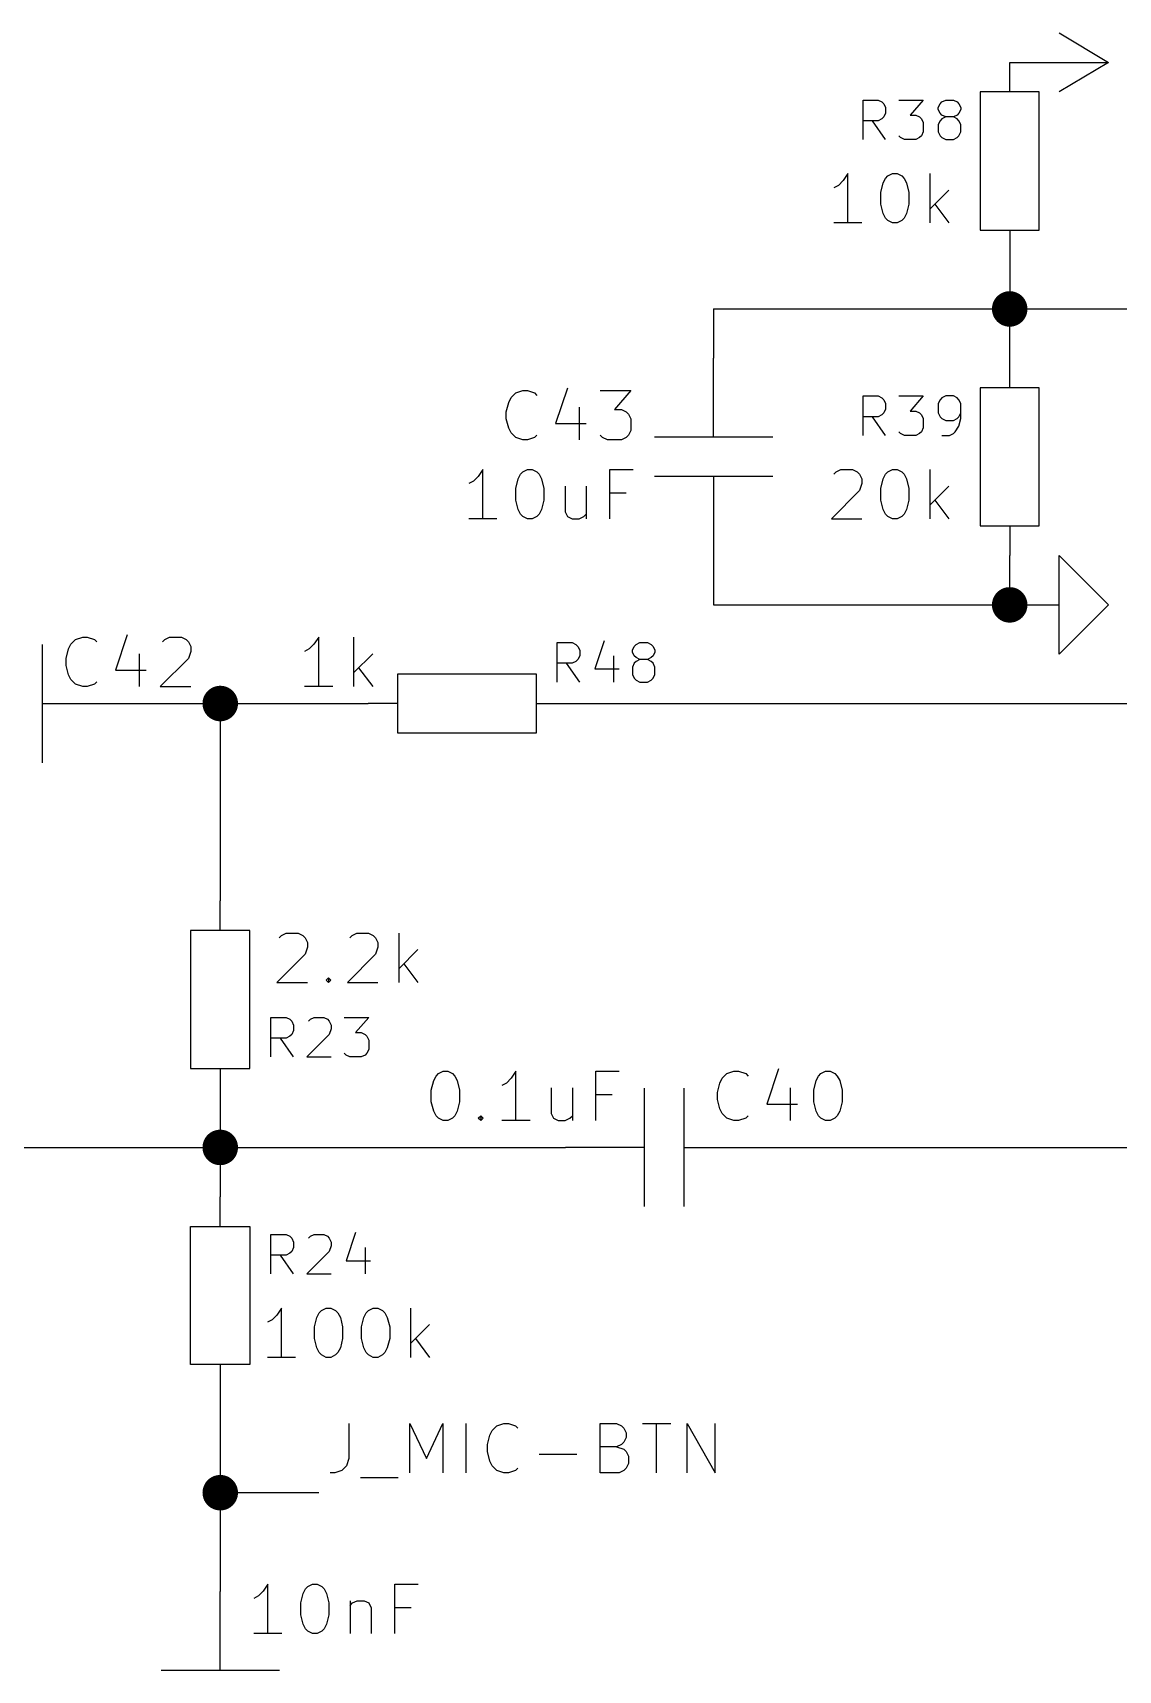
# Model space of a CAD drawing. Header units: inches. Extents: x 0.4 to 16.1, y -11.3 to -0.4.
# Drawn here: x 10.41 to 11.51, y -9.38 to -7.72 of the extents above; entities that cross this region are included whole.
import ezdxf

# ---------------------------------------------------------------- set-up
doc = ezdxf.new("R2010")
doc.units = ezdxf.units.IN
doc.header["$MEASUREMENT"] = 0
for name, color, linetype in [('GREENSIXTYFIVE', 129, 'CONTINUOUS'), ('LIGHTGREEN', 92, 'CONTINUOUS'), ('RED', 14, 'CONTINUOUS'), ('REDSIX', 19, 'CONTINUOUS')]:
    doc.layers.add(name, color=color, linetype=linetype)

msp = doc.modelspace()

# ---------------------------------------------------------------- linework, layer by layer
at = {"layer": 'GREENSIXTYFIVE', "linetype": 'CONTINUOUS'}
for p, q in [((11.2514, -7.8282), (11.2514, -7.7882)), ((11.2514, -7.7882), (11.2667, -7.7882)), ((11.2514, -7.8282), (11.2514, -7.7882)), ((11.2514, -7.7882), (11.2667, -7.7882)), ((11.2667, -7.7882), (11.2705, -7.7901)), ((11.2667, -7.7882), (11.2705, -7.7901)), ((11.2705, -7.7901), (11.2724, -7.7921)), ((11.2705, -7.7901), (11.2724, -7.7921)), ((11.2724, -7.7921), (11.2743, -7.7959)), ((11.2724, -7.7921), (11.2743, -7.7959)), ((11.2743, -7.8016), (11.2724, -7.8054)), ((11.2743, -7.8016), (11.2724, -7.8054)), ((11.2743, -7.7959), (11.2743, -7.8016)), ((11.2743, -7.7959), (11.2743, -7.8016)), ((11.2876, -7.7882), (11.3124, -7.7882)), ((11.2876, -7.7882), (11.3124, -7.7882)), ((11.3124, -7.7882), (11.299, -7.8035)), ((11.3124, -7.7882), (11.299, -7.8035)), ((11.3276, -7.7959), (11.3295, -7.7921)), ((11.3276, -7.7959), (11.3295, -7.7921)), ((11.3276, -7.7978), (11.3276, -7.7959)), ((11.3276, -7.7978), (11.3276, -7.7959)), ((11.3295, -7.8016), (11.3276, -7.7978)), ((11.3295, -7.8016), (11.3276, -7.7978)), ((11.3295, -7.7921), (11.3314, -7.7901)), ((11.3295, -7.7921), (11.3314, -7.7901)), ((11.3314, -7.8035), (11.3295, -7.8016)), ((11.3314, -7.8035), (11.3295, -7.8016)), ((11.3314, -7.7901), (11.3352, -7.7882)), ((11.3314, -7.7901), (11.3352, -7.7882)), ((11.3352, -7.7882), (11.3429, -7.7882)), ((11.3352, -7.7882), (11.3429, -7.7882)), ((11.3429, -7.7882), (11.3467, -7.7901)), ((11.3429, -7.7882), (11.3467, -7.7901)), ((11.3467, -7.7901), (11.3486, -7.7921)), ((11.3467, -7.7901), (11.3486, -7.7921)), ((11.3486, -7.8016), (11.3467, -7.8035)), ((11.3486, -7.8016), (11.3467, -7.8035)), ((11.3486, -7.7921), (11.3505, -7.7959)), ((11.3486, -7.7921), (11.3505, -7.7959)), ((11.3505, -7.7978), (11.3486, -7.8016)), ((11.3505, -7.7978), (11.3486, -7.8016)), ((11.3505, -7.7959), (11.3505, -7.7978)), ((11.3505, -7.7959), (11.3505, -7.7978)), ((11.2667, -7.8092), (11.2514, -7.8092)), ((11.2667, -7.8092), (11.2514, -7.8092)), ((11.2743, -7.8282), (11.261, -7.8092)), ((11.2743, -7.8282), (11.261, -7.8092)), ((11.2705, -7.8073), (11.2667, -7.8092)), ((11.2705, -7.8073), (11.2667, -7.8092)), ((11.2724, -7.8054), (11.2705, -7.8073)), ((11.2724, -7.8054), (11.2705, -7.8073)), ((11.299, -7.8035), (11.3048, -7.8035)), ((11.299, -7.8035), (11.3048, -7.8035)), ((11.3048, -7.8035), (11.3086, -7.8054)), ((11.3048, -7.8035), (11.3086, -7.8054)), ((11.3086, -7.8054), (11.3105, -7.8073)), ((11.3086, -7.8054), (11.3105, -7.8073)), ((11.3105, -7.8073), (11.3124, -7.8111)), ((11.3105, -7.8073), (11.3124, -7.8111)), ((11.3124, -7.8111), (11.3124, -7.8206)), ((11.3124, -7.8111), (11.3124, -7.8206)), ((11.3295, -7.8092), (11.3276, -7.813)), ((11.3295, -7.8092), (11.3276, -7.813)), ((11.3276, -7.813), (11.3276, -7.8206)), ((11.3276, -7.813), (11.3276, -7.8206)), ((11.3314, -7.8073), (11.3295, -7.8092)), ((11.3314, -7.8073), (11.3295, -7.8092)), ((11.3352, -7.8054), (11.3314, -7.8035)), ((11.3352, -7.8054), (11.3314, -7.8035)), ((11.3352, -7.8054), (11.3314, -7.8073)), ((11.3352, -7.8054), (11.3314, -7.8073)), ((11.3429, -7.8054), (11.3352, -7.8054)), ((11.3429, -7.8054), (11.3352, -7.8054)), ((11.3467, -7.8035), (11.3429, -7.8054)), ((11.3467, -7.8035), (11.3429, -7.8054)), ((11.3467, -7.8073), (11.3429, -7.8054)), ((11.3467, -7.8073), (11.3429, -7.8054)), ((11.3486, -7.8092), (11.3467, -7.8073)), ((11.3486, -7.8092), (11.3467, -7.8073)), ((11.3505, -7.813), (11.3486, -7.8092)), ((11.3505, -7.813), (11.3486, -7.8092)), ((11.3505, -7.8206), (11.3505, -7.813)), ((11.3505, -7.8206), (11.3505, -7.813)), ((11.2895, -7.8263), (11.2876, -7.8244)), ((11.2895, -7.8263), (11.2876, -7.8244)), ((11.2933, -7.8282), (11.2895, -7.8263)), ((11.2933, -7.8282), (11.2895, -7.8263)), ((11.3048, -7.8282), (11.2933, -7.8282)), ((11.3048, -7.8282), (11.2933, -7.8282)), ((11.3086, -7.8263), (11.3048, -7.8282)), ((11.3086, -7.8263), (11.3048, -7.8282)), ((11.3105, -7.8244), (11.3086, -7.8263)), ((11.3105, -7.8244), (11.3086, -7.8263)), ((11.3124, -7.8206), (11.3105, -7.8244)), ((11.3124, -7.8206), (11.3105, -7.8244)), ((11.3276, -7.8206), (11.3295, -7.8244)), ((11.3276, -7.8206), (11.3295, -7.8244)), ((11.3295, -7.8244), (11.3314, -7.8263)), ((11.3295, -7.8244), (11.3314, -7.8263)), ((11.3314, -7.8263), (11.3352, -7.8282)), ((11.3314, -7.8263), (11.3352, -7.8282)), ((11.3352, -7.8282), (11.3429, -7.8282)), ((11.3352, -7.8282), (11.3429, -7.8282)), ((11.3429, -7.8282), (11.3467, -7.8263)), ((11.3429, -7.8282), (11.3467, -7.8263)), ((11.3467, -7.8263), (11.3486, -7.8244)), ((11.3467, -7.8263), (11.3486, -7.8244)), ((11.3486, -7.8244), (11.3505, -7.8206)), ((11.3486, -7.8244), (11.3505, -7.8206)), ((11.236, -7.8628), (11.2312, -7.8699)), ((11.236, -7.8628), (11.2312, -7.8699)), ((11.236, -7.9128), (11.236, -7.8628)), ((11.236, -7.9128), (11.236, -7.8628)), ((11.2717, -7.8723), (11.274, -7.8676)), ((11.2717, -7.8723), (11.274, -7.8676)), ((11.274, -7.8676), (11.2764, -7.8652)), ((11.274, -7.8676), (11.2764, -7.8652)), ((11.2764, -7.8652), (11.2812, -7.8628)), ((11.2764, -7.8652), (11.2812, -7.8628)), ((11.2812, -7.8628), (11.286, -7.8628)), ((11.2812, -7.8628), (11.286, -7.8628)), ((11.286, -7.8628), (11.2907, -7.8652)), ((11.286, -7.8628), (11.2907, -7.8652)), ((11.2907, -7.8652), (11.2931, -7.8676)), ((11.2907, -7.8652), (11.2931, -7.8676)), ((11.2931, -7.8676), (11.2955, -7.8723)), ((11.2931, -7.8676), (11.2955, -7.8723)), ((11.3193, -7.9128), (11.3193, -7.8628)), ((11.3193, -7.9128), (11.3193, -7.8628)), ((11.2264, -7.8747), (11.2217, -7.8771)), ((11.2264, -7.8747), (11.2217, -7.8771)), ((11.2312, -7.8699), (11.2264, -7.8747)), ((11.2312, -7.8699), (11.2264, -7.8747)), ((11.2693, -7.8819), (11.2717, -7.8723)), ((11.2693, -7.8819), (11.2717, -7.8723)), ((11.2693, -7.8938), (11.2693, -7.8819)), ((11.2693, -7.8938), (11.2693, -7.8819)), ((11.2955, -7.8723), (11.2979, -7.8819)), ((11.2955, -7.8723), (11.2979, -7.8819)), ((11.2979, -7.8819), (11.2979, -7.8938)), ((11.2979, -7.8819), (11.2979, -7.8938)), ((11.3383, -7.8795), (11.3193, -7.8985)), ((11.3383, -7.8795), (11.3193, -7.8985)), ((11.2717, -7.9033), (11.2693, -7.8938)), ((11.2717, -7.9033), (11.2693, -7.8938)), ((11.2979, -7.8938), (11.2955, -7.9033)), ((11.2979, -7.8938), (11.2955, -7.9033)), ((11.324, -7.8938), (11.3383, -7.9128)), ((11.324, -7.8938), (11.3383, -7.9128)), ((11.2502, -7.9128), (11.2217, -7.9128)), ((11.2502, -7.9128), (11.2217, -7.9128)), ((11.274, -7.908), (11.2717, -7.9033)), ((11.274, -7.908), (11.2717, -7.9033)), ((11.2764, -7.9104), (11.274, -7.908)), ((11.2764, -7.9104), (11.274, -7.908)), ((11.2812, -7.9128), (11.2764, -7.9104)), ((11.2812, -7.9128), (11.2764, -7.9104)), ((11.286, -7.9128), (11.2812, -7.9128)), ((11.286, -7.9128), (11.2812, -7.9128)), ((11.2907, -7.9104), (11.286, -7.9128)), ((11.2907, -7.9104), (11.286, -7.9128)), ((11.2931, -7.908), (11.2907, -7.9104)), ((11.2931, -7.908), (11.2907, -7.9104)), ((11.2955, -7.9033), (11.2931, -7.908)), ((11.2955, -7.9033), (11.2931, -7.908)), ((10.8994, -8.0852), (10.9066, -8.0828)), ((10.9066, -8.0828), (10.9113, -8.0828)), ((10.9113, -8.0828), (10.9185, -8.0852)), ((10.9518, -8.0804), (10.9399, -8.1161)), ((10.9851, -8.0828), (11.0161, -8.0828)), ((11.0161, -8.0828), (10.9994, -8.1019)), ((10.8899, -8.1042), (10.8923, -8.0947)), ((10.8923, -8.0947), (10.8947, -8.0899)), ((10.8947, -8.0899), (10.8994, -8.0852)), ((10.9185, -8.0852), (10.9209, -8.0876)), ((10.9637, -8.0995), (10.9637, -8.1328)), ((11.2514, -8.1282), (11.2514, -8.0882)), ((11.2514, -8.0882), (11.2667, -8.0882)), ((11.2514, -8.1282), (11.2514, -8.0882)), ((11.2514, -8.0882), (11.2667, -8.0882)), ((11.2667, -8.0882), (11.2705, -8.0901)), ((11.2667, -8.0882), (11.2705, -8.0901)), ((11.2705, -8.0901), (11.2724, -8.0921)), ((11.2705, -8.0901), (11.2724, -8.0921)), ((11.2724, -8.0921), (11.2743, -8.0959)), ((11.2724, -8.0921), (11.2743, -8.0959)), ((11.2743, -8.0959), (11.2743, -8.1016)), ((11.2743, -8.0959), (11.2743, -8.1016)), ((11.2876, -8.0882), (11.3124, -8.0882)), ((11.2876, -8.0882), (11.3124, -8.0882)), ((11.3124, -8.0882), (11.299, -8.1035)), ((11.3124, -8.0882), (11.299, -8.1035)), ((11.3295, -8.0921), (11.3276, -8.0959)), ((11.3295, -8.0921), (11.3276, -8.0959)), ((11.3276, -8.0959), (11.3276, -8.1054)), ((11.3276, -8.0959), (11.3276, -8.1054)), ((11.3314, -8.0901), (11.3295, -8.0921)), ((11.3314, -8.0901), (11.3295, -8.0921)), ((11.3352, -8.0882), (11.3314, -8.0901)), ((11.3352, -8.0882), (11.3314, -8.0901)), ((11.3429, -8.0882), (11.3352, -8.0882)), ((11.3429, -8.0882), (11.3352, -8.0882)), ((11.3467, -8.0901), (11.3429, -8.0882)), ((11.3467, -8.0901), (11.3429, -8.0882)), ((11.3486, -8.0921), (11.3467, -8.0901)), ((11.3486, -8.0921), (11.3467, -8.0901)), ((11.3505, -8.0959), (11.3486, -8.0921)), ((11.3505, -8.0959), (11.3486, -8.0921)), ((11.3505, -8.1111), (11.3505, -8.0959)), ((11.3505, -8.1111), (11.3505, -8.0959)), ((10.8899, -8.1114), (10.8899, -8.1042)), ((10.8923, -8.1209), (10.8899, -8.1114)), ((10.9399, -8.1161), (10.9709, -8.1161)), ((10.9994, -8.1019), (11.0066, -8.1019)), ((11.0066, -8.1019), (11.0113, -8.1042)), ((11.0113, -8.1042), (11.0137, -8.1066)), ((11.0137, -8.1066), (11.0161, -8.1114)), ((11.0161, -8.1114), (11.0161, -8.1233)), ((11.2667, -8.1092), (11.2514, -8.1092)), ((11.2667, -8.1092), (11.2514, -8.1092)), ((11.2743, -8.1282), (11.261, -8.1092)), ((11.2743, -8.1282), (11.261, -8.1092)), ((11.2705, -8.1073), (11.2667, -8.1092)), ((11.2705, -8.1073), (11.2667, -8.1092)), ((11.2724, -8.1054), (11.2705, -8.1073)), ((11.2724, -8.1054), (11.2705, -8.1073)), ((11.2743, -8.1016), (11.2724, -8.1054)), ((11.2743, -8.1016), (11.2724, -8.1054)), ((11.299, -8.1035), (11.3048, -8.1035)), ((11.299, -8.1035), (11.3048, -8.1035)), ((11.3048, -8.1035), (11.3086, -8.1054)), ((11.3048, -8.1035), (11.3086, -8.1054)), ((11.3086, -8.1054), (11.3105, -8.1073)), ((11.3086, -8.1054), (11.3105, -8.1073)), ((11.3105, -8.1073), (11.3124, -8.1111)), ((11.3105, -8.1073), (11.3124, -8.1111)), ((11.3124, -8.1111), (11.3124, -8.1206)), ((11.3124, -8.1111), (11.3124, -8.1206)), ((11.3276, -8.1054), (11.3295, -8.1092)), ((11.3276, -8.1054), (11.3295, -8.1092)), ((11.3295, -8.1092), (11.3314, -8.1111)), ((11.3295, -8.1092), (11.3314, -8.1111)), ((11.3314, -8.1111), (11.3352, -8.113)), ((11.3314, -8.1111), (11.3352, -8.113)), ((11.3352, -8.113), (11.3429, -8.113)), ((11.3352, -8.113), (11.3429, -8.113)), ((11.3429, -8.113), (11.3467, -8.1111)), ((11.3429, -8.113), (11.3467, -8.1111)), ((11.3467, -8.1111), (11.3486, -8.1092)), ((11.3467, -8.1111), (11.3486, -8.1092)), ((11.3486, -8.1092), (11.3505, -8.1054)), ((11.3486, -8.1092), (11.3505, -8.1054)), ((11.3486, -8.1187), (11.3505, -8.1111)), ((11.3486, -8.1187), (11.3505, -8.1111)), ((10.8947, -8.1257), (10.8923, -8.1209)), ((10.8994, -8.1304), (10.8947, -8.1257)), ((10.9066, -8.1328), (10.8994, -8.1304)), ((10.9113, -8.1328), (10.9066, -8.1328)), ((10.9185, -8.1304), (10.9113, -8.1328)), ((10.9209, -8.128), (10.9185, -8.1304)), ((10.9875, -8.1304), (10.9851, -8.128)), ((10.9923, -8.1328), (10.9875, -8.1304)), ((11.0066, -8.1328), (10.9923, -8.1328)), ((11.0113, -8.1304), (11.0066, -8.1328)), ((11.0137, -8.128), (11.0113, -8.1304)), ((11.0161, -8.1233), (11.0137, -8.128)), ((11.2895, -8.1263), (11.2876, -8.1244)), ((11.2895, -8.1263), (11.2876, -8.1244)), ((11.2933, -8.1282), (11.2895, -8.1263)), ((11.2933, -8.1282), (11.2895, -8.1263)), ((11.3048, -8.1282), (11.2933, -8.1282)), ((11.3048, -8.1282), (11.2933, -8.1282)), ((11.3086, -8.1263), (11.3048, -8.1282)), ((11.3086, -8.1263), (11.3048, -8.1282)), ((11.3105, -8.1244), (11.3086, -8.1263)), ((11.3105, -8.1244), (11.3086, -8.1263)), ((11.3124, -8.1206), (11.3105, -8.1244)), ((11.3124, -8.1206), (11.3105, -8.1244)), ((11.3314, -8.1282), (11.339, -8.1282)), ((11.3314, -8.1282), (11.339, -8.1282)), ((11.339, -8.1282), (11.3429, -8.1263)), ((11.339, -8.1282), (11.3429, -8.1263)), ((11.3429, -8.1263), (11.3448, -8.1244)), ((11.3429, -8.1263), (11.3448, -8.1244)), ((11.3448, -8.1244), (11.3486, -8.1187)), ((11.3448, -8.1244), (11.3486, -8.1187)), ((10.8661, -8.1628), (10.8613, -8.1699)), ((10.8661, -8.2128), (10.8661, -8.1628)), ((10.9042, -8.1676), (10.9066, -8.1652)), ((10.9066, -8.1652), (10.9113, -8.1628)), ((10.9113, -8.1628), (10.9161, -8.1628)), ((10.9161, -8.1628), (10.9209, -8.1652)), ((10.9209, -8.1652), (10.9232, -8.1676)), ((10.9947, -8.2128), (10.9947, -8.1628)), ((10.9947, -8.1628), (11.0185, -8.1628)), ((11.2217, -8.1676), (11.224, -8.1652)), ((11.2217, -8.1676), (11.224, -8.1652)), ((11.224, -8.1652), (11.2288, -8.1628)), ((11.224, -8.1652), (11.2288, -8.1628)), ((11.2288, -8.1628), (11.2407, -8.1628)), ((11.2288, -8.1628), (11.2407, -8.1628)), ((11.2407, -8.1628), (11.2455, -8.1652)), ((11.2407, -8.1628), (11.2455, -8.1652)), ((11.2455, -8.1652), (11.2479, -8.1676)), ((11.2455, -8.1652), (11.2479, -8.1676)), ((11.274, -8.1676), (11.2764, -8.1652)), ((11.274, -8.1676), (11.2764, -8.1652)), ((11.2764, -8.1652), (11.2812, -8.1628)), ((11.2764, -8.1652), (11.2812, -8.1628)), ((11.2812, -8.1628), (11.286, -8.1628)), ((11.2812, -8.1628), (11.286, -8.1628)), ((11.286, -8.1628), (11.2907, -8.1652)), ((11.286, -8.1628), (11.2907, -8.1652)), ((11.2907, -8.1652), (11.2931, -8.1676)), ((11.2907, -8.1652), (11.2931, -8.1676)), ((11.3193, -8.2128), (11.3193, -8.1628)), ((11.3193, -8.2128), (11.3193, -8.1628)), ((10.8566, -8.1747), (10.8518, -8.1771)), ((10.8613, -8.1699), (10.8566, -8.1747)), ((10.8994, -8.1819), (10.9018, -8.1723)), ((10.8994, -8.1938), (10.8994, -8.1819)), ((10.9018, -8.1723), (10.9042, -8.1676)), ((10.9232, -8.1676), (10.9256, -8.1723)), ((10.9256, -8.1723), (10.928, -8.1819)), ((10.928, -8.1819), (10.928, -8.1938)), ((10.9494, -8.1795), (10.9494, -8.2057)), ((10.9709, -8.1795), (10.9709, -8.2128)), ((11.2479, -8.1676), (11.2502, -8.1723)), ((11.2479, -8.1676), (11.2502, -8.1723)), ((11.2502, -8.1771), (11.2479, -8.1842)), ((11.2502, -8.1771), (11.2479, -8.1842)), ((11.2502, -8.1723), (11.2502, -8.1771)), ((11.2502, -8.1723), (11.2502, -8.1771)), ((11.2693, -8.1819), (11.2717, -8.1723)), ((11.2693, -8.1819), (11.2717, -8.1723)), ((11.2693, -8.1938), (11.2693, -8.1819)), ((11.2693, -8.1938), (11.2693, -8.1819)), ((11.2717, -8.1723), (11.274, -8.1676)), ((11.2717, -8.1723), (11.274, -8.1676)), ((11.2931, -8.1676), (11.2955, -8.1723)), ((11.2931, -8.1676), (11.2955, -8.1723)), ((11.2955, -8.1723), (11.2979, -8.1819)), ((11.2955, -8.1723), (11.2979, -8.1819)), ((11.2979, -8.1819), (11.2979, -8.1938)), ((11.2979, -8.1819), (11.2979, -8.1938)), ((11.3383, -8.1795), (11.3193, -8.1985)), ((11.3383, -8.1795), (11.3193, -8.1985)), ((10.9018, -8.2033), (10.8994, -8.1938)), ((10.928, -8.1938), (10.9256, -8.2033)), ((11.0113, -8.1866), (10.9947, -8.1866)), ((11.2479, -8.1842), (11.2193, -8.2128)), ((11.2479, -8.1842), (11.2193, -8.2128)), ((11.2717, -8.2033), (11.2693, -8.1938)), ((11.2717, -8.2033), (11.2693, -8.1938)), ((11.2979, -8.1938), (11.2955, -8.2033)), ((11.2979, -8.1938), (11.2955, -8.2033)), ((11.324, -8.1938), (11.3383, -8.2128)), ((11.324, -8.1938), (11.3383, -8.2128)), ((10.8804, -8.2128), (10.8518, -8.2128)), ((10.9042, -8.208), (10.9018, -8.2033)), ((10.9066, -8.2104), (10.9042, -8.208)), ((10.9113, -8.2128), (10.9066, -8.2104)), ((10.9161, -8.2128), (10.9113, -8.2128)), ((10.9209, -8.2104), (10.9161, -8.2128)), ((10.9232, -8.208), (10.9209, -8.2104)), ((10.9256, -8.2033), (10.9232, -8.208)), ((10.9494, -8.2057), (10.9518, -8.2104)), ((10.9518, -8.2104), (10.9566, -8.2128)), ((10.9566, -8.2128), (10.9637, -8.2128)), ((10.9637, -8.2128), (10.9685, -8.2104)), ((10.9685, -8.2104), (10.9709, -8.208)), ((11.2193, -8.2128), (11.2502, -8.2128)), ((11.2193, -8.2128), (11.2502, -8.2128)), ((11.274, -8.208), (11.2717, -8.2033)), ((11.274, -8.208), (11.2717, -8.2033)), ((11.2764, -8.2104), (11.274, -8.208)), ((11.2764, -8.2104), (11.274, -8.208)), ((11.2812, -8.2128), (11.2764, -8.2104)), ((11.2812, -8.2128), (11.2764, -8.2104)), ((11.286, -8.2128), (11.2812, -8.2128)), ((11.286, -8.2128), (11.2812, -8.2128)), ((11.2907, -8.2104), (11.286, -8.2128)), ((11.2907, -8.2104), (11.286, -8.2128)), ((11.2931, -8.208), (11.2907, -8.2104)), ((11.2931, -8.208), (11.2907, -8.2104)), ((11.2955, -8.2033), (11.2931, -8.208)), ((11.2955, -8.2033), (11.2931, -8.208)), ((10.4534, -8.3352), (10.4606, -8.3328)), ((10.4534, -8.3352), (10.4606, -8.3328)), ((10.4606, -8.3328), (10.4653, -8.3328)), ((10.4606, -8.3328), (10.4653, -8.3328)), ((10.4653, -8.3328), (10.4725, -8.3352)), ((10.4653, -8.3328), (10.4725, -8.3352)), ((10.5058, -8.3304), (10.4939, -8.3661)), ((10.5058, -8.3304), (10.4939, -8.3661)), ((10.5439, -8.3352), (10.5487, -8.3328)), ((10.5439, -8.3352), (10.5487, -8.3328)), ((10.5487, -8.3328), (10.5606, -8.3328)), ((10.5487, -8.3328), (10.5606, -8.3328)), ((10.5606, -8.3328), (10.5653, -8.3352)), ((10.5606, -8.3328), (10.5653, -8.3352)), ((10.6998, -8.3328), (10.695, -8.3399)), ((10.6998, -8.3828), (10.6998, -8.3328)), ((10.7355, -8.3828), (10.7355, -8.3328)), ((10.4439, -8.3542), (10.4463, -8.3447)), ((10.4439, -8.3542), (10.4463, -8.3447)), ((10.4463, -8.3447), (10.4487, -8.3399)), ((10.4463, -8.3447), (10.4487, -8.3399)), ((10.4487, -8.3399), (10.4534, -8.3352)), ((10.4487, -8.3399), (10.4534, -8.3352)), ((10.4725, -8.3352), (10.4749, -8.3376)), ((10.4725, -8.3352), (10.4749, -8.3376)), ((10.5177, -8.3495), (10.5177, -8.3828)), ((10.5177, -8.3495), (10.5177, -8.3828)), ((10.5415, -8.3376), (10.5439, -8.3352)), ((10.5415, -8.3376), (10.5439, -8.3352)), ((10.5653, -8.3352), (10.5677, -8.3376)), ((10.5653, -8.3352), (10.5677, -8.3376)), ((10.5677, -8.3376), (10.5701, -8.3423)), ((10.5677, -8.3376), (10.5701, -8.3423)), ((10.5701, -8.3471), (10.5677, -8.3542)), ((10.5701, -8.3471), (10.5677, -8.3542)), ((10.5701, -8.3423), (10.5701, -8.3471)), ((10.5701, -8.3423), (10.5701, -8.3471)), ((10.6902, -8.3447), (10.6855, -8.3471)), ((10.695, -8.3399), (10.6902, -8.3447)), ((10.7545, -8.3495), (10.7355, -8.3685)), ((10.9414, -8.3782), (10.9414, -8.3382)), ((10.9414, -8.3382), (10.9567, -8.3382)), ((10.9567, -8.3382), (10.9605, -8.3401)), ((10.9605, -8.3401), (10.9624, -8.3421)), ((10.9624, -8.3421), (10.9643, -8.3459)), ((10.9643, -8.3459), (10.9643, -8.3516)), ((10.989, -8.3363), (10.9795, -8.3649)), ((11.0176, -8.3459), (11.0195, -8.3421)), ((11.0176, -8.3478), (11.0176, -8.3459)), ((11.0195, -8.3516), (11.0176, -8.3478)), ((11.0195, -8.3421), (11.0214, -8.3401)), ((11.0214, -8.3401), (11.0252, -8.3382)), ((11.0252, -8.3382), (11.0329, -8.3382)), ((11.0329, -8.3382), (11.0367, -8.3401)), ((11.0367, -8.3401), (11.0386, -8.3421)), ((11.0386, -8.3421), (11.0405, -8.3459)), ((11.0405, -8.3478), (11.0386, -8.3516)), ((11.0405, -8.3459), (11.0405, -8.3478)), ((10.4439, -8.3614), (10.4439, -8.3542)), ((10.4439, -8.3614), (10.4439, -8.3542)), ((10.4463, -8.3709), (10.4439, -8.3614)), ((10.4463, -8.3709), (10.4439, -8.3614)), ((10.4939, -8.3661), (10.5249, -8.3661)), ((10.4939, -8.3661), (10.5249, -8.3661)), ((10.5677, -8.3542), (10.5391, -8.3828)), ((10.5677, -8.3542), (10.5391, -8.3828)), ((10.7402, -8.3638), (10.7545, -8.3828)), ((10.9567, -8.3592), (10.9414, -8.3592)), ((10.9643, -8.3782), (10.951, -8.3592)), ((10.9605, -8.3573), (10.9567, -8.3592)), ((10.9624, -8.3554), (10.9605, -8.3573)), ((10.9643, -8.3516), (10.9624, -8.3554)), ((10.9795, -8.3649), (11.0043, -8.3649)), ((10.9986, -8.3516), (10.9986, -8.3782)), ((11.0195, -8.3592), (11.0176, -8.363)), ((11.0176, -8.363), (11.0176, -8.3706)), ((11.0214, -8.3535), (11.0195, -8.3516)), ((11.0214, -8.3573), (11.0195, -8.3592)), ((11.0252, -8.3554), (11.0214, -8.3535)), ((11.0252, -8.3554), (11.0214, -8.3573)), ((11.0329, -8.3554), (11.0252, -8.3554)), ((11.0367, -8.3535), (11.0329, -8.3554)), ((11.0367, -8.3573), (11.0329, -8.3554)), ((11.0386, -8.3516), (11.0367, -8.3535)), ((11.0386, -8.3592), (11.0367, -8.3573)), ((11.0405, -8.363), (11.0386, -8.3592)), ((11.0405, -8.3706), (11.0405, -8.363)), ((10.4487, -8.3757), (10.4463, -8.3709)), ((10.4487, -8.3757), (10.4463, -8.3709)), ((10.4534, -8.3804), (10.4487, -8.3757)), ((10.4534, -8.3804), (10.4487, -8.3757)), ((10.4606, -8.3828), (10.4534, -8.3804)), ((10.4606, -8.3828), (10.4534, -8.3804)), ((10.4653, -8.3828), (10.4606, -8.3828)), ((10.4653, -8.3828), (10.4606, -8.3828)), ((10.4725, -8.3804), (10.4653, -8.3828)), ((10.4725, -8.3804), (10.4653, -8.3828)), ((10.4749, -8.378), (10.4725, -8.3804)), ((10.4749, -8.378), (10.4725, -8.3804)), ((10.5391, -8.3828), (10.5701, -8.3828)), ((10.5391, -8.3828), (10.5701, -8.3828)), ((10.714, -8.3828), (10.6855, -8.3828)), ((11.0176, -8.3706), (11.0195, -8.3744)), ((11.0195, -8.3744), (11.0214, -8.3763)), ((11.0214, -8.3763), (11.0252, -8.3782)), ((11.0252, -8.3782), (11.0329, -8.3782)), ((11.0329, -8.3782), (11.0367, -8.3763)), ((11.0367, -8.3763), (11.0386, -8.3744)), ((11.0386, -8.3744), (11.0405, -8.3706)), ((10.6598, -8.6376), (10.6621, -8.6352)), ((10.6598, -8.6376), (10.6621, -8.6352)), ((10.6621, -8.6352), (10.6669, -8.6328)), ((10.6621, -8.6352), (10.6669, -8.6328)), ((10.6669, -8.6328), (10.6788, -8.6328)), ((10.6669, -8.6328), (10.6788, -8.6328)), ((10.6788, -8.6328), (10.6836, -8.6352)), ((10.6788, -8.6328), (10.6836, -8.6352)), ((10.6836, -8.6352), (10.6859, -8.6376)), ((10.6836, -8.6352), (10.6859, -8.6376)), ((10.6859, -8.6376), (10.6883, -8.6423)), ((10.6859, -8.6376), (10.6883, -8.6423)), ((10.6883, -8.6471), (10.6859, -8.6542)), ((10.6883, -8.6471), (10.6859, -8.6542)), ((10.6883, -8.6423), (10.6883, -8.6471)), ((10.6883, -8.6423), (10.6883, -8.6471)), ((10.7312, -8.6376), (10.7336, -8.6352)), ((10.7312, -8.6376), (10.7336, -8.6352)), ((10.7336, -8.6352), (10.7383, -8.6328)), ((10.7336, -8.6352), (10.7383, -8.6328)), ((10.7383, -8.6328), (10.7502, -8.6328)), ((10.7383, -8.6328), (10.7502, -8.6328)), ((10.7502, -8.6328), (10.755, -8.6352)), ((10.7502, -8.6328), (10.755, -8.6352)), ((10.755, -8.6352), (10.7574, -8.6376)), ((10.755, -8.6352), (10.7574, -8.6376)), ((10.7574, -8.6376), (10.7598, -8.6423)), ((10.7574, -8.6376), (10.7598, -8.6423)), ((10.7598, -8.6471), (10.7574, -8.6542)), ((10.7598, -8.6471), (10.7574, -8.6542)), ((10.7598, -8.6423), (10.7598, -8.6471)), ((10.7598, -8.6423), (10.7598, -8.6471)), ((10.7812, -8.6828), (10.7812, -8.6328)), ((10.7812, -8.6828), (10.7812, -8.6328)), ((10.6859, -8.6542), (10.6574, -8.6828)), ((10.6859, -8.6542), (10.6574, -8.6828)), ((10.7574, -8.6542), (10.7288, -8.6828)), ((10.7574, -8.6542), (10.7288, -8.6828)), ((10.8002, -8.6495), (10.7812, -8.6685)), ((10.8002, -8.6495), (10.7812, -8.6685)), ((10.7859, -8.6638), (10.8002, -8.6828)), ((10.7859, -8.6638), (10.8002, -8.6828)), ((10.7074, -8.6804), (10.7098, -8.678)), ((10.7074, -8.6804), (10.7098, -8.678)), ((10.7098, -8.6828), (10.7074, -8.6804)), ((10.7098, -8.6828), (10.7074, -8.6804)), ((10.7098, -8.678), (10.7121, -8.6804)), ((10.7098, -8.678), (10.7098, -8.6828)), ((10.7098, -8.678), (10.7121, -8.6804)), ((10.7098, -8.678), (10.7098, -8.6828)), ((10.7121, -8.6804), (10.7098, -8.6828)), ((10.7121, -8.6804), (10.7098, -8.6828)), ((10.6574, -8.6828), (10.6883, -8.6828)), ((10.6574, -8.6828), (10.6883, -8.6828)), ((10.7288, -8.6828), (10.7598, -8.6828)), ((10.7288, -8.6828), (10.7598, -8.6828)), ((10.6514, -8.7582), (10.6514, -8.7182)), ((10.6514, -8.7182), (10.6667, -8.7182)), ((10.6514, -8.7582), (10.6514, -8.7182)), ((10.6514, -8.7182), (10.6667, -8.7182)), ((10.6667, -8.7182), (10.6705, -8.7201)), ((10.6667, -8.7182), (10.6705, -8.7201)), ((10.6705, -8.7201), (10.6724, -8.722)), ((10.6705, -8.7201), (10.6724, -8.722)), ((10.6724, -8.722), (10.6743, -8.7259)), ((10.6724, -8.722), (10.6743, -8.7259)), ((10.6743, -8.7316), (10.6724, -8.7354)), ((10.6743, -8.7316), (10.6724, -8.7354)), ((10.6743, -8.7259), (10.6743, -8.7316)), ((10.6743, -8.7259), (10.6743, -8.7316)), ((10.6895, -8.722), (10.6914, -8.7201)), ((10.6895, -8.722), (10.6914, -8.7201)), ((10.6914, -8.7201), (10.6952, -8.7182)), ((10.6914, -8.7201), (10.6952, -8.7182)), ((10.6952, -8.7182), (10.7048, -8.7182)), ((10.6952, -8.7182), (10.7048, -8.7182)), ((10.7048, -8.7182), (10.7086, -8.7201)), ((10.7048, -8.7182), (10.7086, -8.7201)), ((10.7086, -8.7201), (10.7105, -8.722)), ((10.7086, -8.7201), (10.7105, -8.722)), ((10.7105, -8.722), (10.7124, -8.7259)), ((10.7105, -8.722), (10.7124, -8.7259)), ((10.7124, -8.7297), (10.7105, -8.7354)), ((10.7124, -8.7297), (10.7105, -8.7354)), ((10.7124, -8.7259), (10.7124, -8.7297)), ((10.7124, -8.7259), (10.7124, -8.7297)), ((10.7257, -8.7182), (10.7505, -8.7182)), ((10.7257, -8.7182), (10.7505, -8.7182)), ((10.7505, -8.7182), (10.7371, -8.7335)), ((10.7505, -8.7182), (10.7371, -8.7335)), ((10.6667, -8.7392), (10.6514, -8.7392)), ((10.6667, -8.7392), (10.6514, -8.7392)), ((10.6743, -8.7582), (10.661, -8.7392)), ((10.6743, -8.7582), (10.661, -8.7392)), ((10.6705, -8.7373), (10.6667, -8.7392)), ((10.6705, -8.7373), (10.6667, -8.7392)), ((10.6724, -8.7354), (10.6705, -8.7373)), ((10.6724, -8.7354), (10.6705, -8.7373)), ((10.7105, -8.7354), (10.6876, -8.7582)), ((10.7105, -8.7354), (10.6876, -8.7582)), ((10.7371, -8.7335), (10.7429, -8.7335)), ((10.7371, -8.7335), (10.7429, -8.7335)), ((10.7429, -8.7335), (10.7467, -8.7354)), ((10.7429, -8.7335), (10.7467, -8.7354)), ((10.7467, -8.7354), (10.7486, -8.7373)), ((10.7467, -8.7354), (10.7486, -8.7373)), ((10.7486, -8.7373), (10.7505, -8.7411)), ((10.7486, -8.7373), (10.7505, -8.7411)), ((10.7505, -8.7411), (10.7505, -8.7506)), ((10.7505, -8.7411), (10.7505, -8.7506)), ((10.6876, -8.7582), (10.7124, -8.7582)), ((10.6876, -8.7582), (10.7124, -8.7582)), ((10.7276, -8.7563), (10.7257, -8.7544)), ((10.7276, -8.7563), (10.7257, -8.7544)), ((10.7314, -8.7582), (10.7276, -8.7563)), ((10.7314, -8.7582), (10.7276, -8.7563)), ((10.7429, -8.7582), (10.7314, -8.7582)), ((10.7429, -8.7582), (10.7314, -8.7582)), ((10.7467, -8.7563), (10.7429, -8.7582)), ((10.7467, -8.7563), (10.7429, -8.7582)), ((10.7486, -8.7544), (10.7467, -8.7563)), ((10.7486, -8.7544), (10.7467, -8.7563)), ((10.7505, -8.7506), (10.7486, -8.7544)), ((10.7505, -8.7506), (10.7486, -8.7544)), ((10.8163, -8.7823), (10.8187, -8.7776)), ((10.8163, -8.7823), (10.8187, -8.7776)), ((10.8187, -8.7776), (10.821, -8.7752)), ((10.8187, -8.7776), (10.821, -8.7752)), ((10.821, -8.7752), (10.8258, -8.7728)), ((10.821, -8.7752), (10.8258, -8.7728)), ((10.8258, -8.7728), (10.8306, -8.7728)), ((10.8258, -8.7728), (10.8306, -8.7728)), ((10.8306, -8.7728), (10.8353, -8.7752)), ((10.8306, -8.7728), (10.8353, -8.7752)), ((10.8353, -8.7752), (10.8377, -8.7776)), ((10.8353, -8.7752), (10.8377, -8.7776)), ((10.8377, -8.7776), (10.8401, -8.7823)), ((10.8377, -8.7776), (10.8401, -8.7823)), ((10.8949, -8.7799), (10.8901, -8.7847)), ((10.8949, -8.7799), (10.8901, -8.7847)), ((10.8996, -8.7728), (10.8949, -8.7799)), ((10.8996, -8.7728), (10.8949, -8.7799)), ((10.8996, -8.8228), (10.8996, -8.7728)), ((10.8996, -8.8228), (10.8996, -8.7728)), ((10.9806, -8.8228), (10.9806, -8.7728)), ((10.9806, -8.7728), (11.0044, -8.7728)), ((10.9806, -8.8228), (10.9806, -8.7728)), ((10.9806, -8.7728), (11.0044, -8.7728)), ((11.1063, -8.7847), (11.1087, -8.7799)), ((11.1063, -8.7847), (11.1087, -8.7799)), ((11.1087, -8.7799), (11.1134, -8.7752)), ((11.1087, -8.7799), (11.1134, -8.7752)), ((11.1134, -8.7752), (11.1206, -8.7728)), ((11.1134, -8.7752), (11.1206, -8.7728)), ((11.1206, -8.7728), (11.1253, -8.7728)), ((11.1206, -8.7728), (11.1253, -8.7728)), ((11.1253, -8.7728), (11.1325, -8.7752)), ((11.1253, -8.7728), (11.1325, -8.7752)), ((11.1325, -8.7752), (11.1349, -8.7776)), ((11.1325, -8.7752), (11.1349, -8.7776)), ((11.1658, -8.7704), (11.1539, -8.8061)), ((11.1658, -8.7704), (11.1539, -8.8061)), ((11.2039, -8.7823), (11.2063, -8.7776)), ((11.2039, -8.7823), (11.2063, -8.7776)), ((11.2063, -8.7776), (11.2087, -8.7752)), ((11.2063, -8.7776), (11.2087, -8.7752)), ((11.2087, -8.7752), (11.2134, -8.7728)), ((11.2087, -8.7752), (11.2134, -8.7728)), ((11.2134, -8.7728), (11.2182, -8.7728)), ((11.2134, -8.7728), (11.2182, -8.7728)), ((11.2182, -8.7728), (11.2229, -8.7752)), ((11.2182, -8.7728), (11.2229, -8.7752)), ((11.2229, -8.7752), (11.2253, -8.7776)), ((11.2229, -8.7752), (11.2253, -8.7776)), ((11.2253, -8.7776), (11.2277, -8.7823)), ((11.2253, -8.7776), (11.2277, -8.7823)), ((10.8139, -8.7918), (10.8163, -8.7823)), ((10.8139, -8.7918), (10.8163, -8.7823)), ((10.8139, -8.8038), (10.8139, -8.7918)), ((10.8139, -8.8038), (10.8139, -8.7918)), ((10.8401, -8.7823), (10.8425, -8.7918)), ((10.8401, -8.7823), (10.8425, -8.7918)), ((10.8425, -8.7918), (10.8425, -8.8038)), ((10.8425, -8.7918), (10.8425, -8.8038)), ((10.8901, -8.7847), (10.8853, -8.7871)), ((10.8901, -8.7847), (10.8853, -8.7871)), ((10.9353, -8.7895), (10.9353, -8.8157)), ((10.9353, -8.7895), (10.9353, -8.8157)), ((10.9568, -8.7895), (10.9568, -8.8228)), ((10.9568, -8.7895), (10.9568, -8.8228)), ((10.9972, -8.7966), (10.9806, -8.7966)), ((10.9972, -8.7966), (10.9806, -8.7966)), ((11.1039, -8.7942), (11.1063, -8.7847)), ((11.1039, -8.7942), (11.1063, -8.7847)), ((11.1039, -8.8014), (11.1039, -8.7942)), ((11.1039, -8.8014), (11.1039, -8.7942)), ((11.1777, -8.7895), (11.1777, -8.8228)), ((11.1777, -8.7895), (11.1777, -8.8228)), ((11.2015, -8.7918), (11.2039, -8.7823)), ((11.2015, -8.7918), (11.2039, -8.7823)), ((11.2015, -8.8038), (11.2015, -8.7918)), ((11.2015, -8.8038), (11.2015, -8.7918)), ((11.2277, -8.7823), (11.2301, -8.7918)), ((11.2277, -8.7823), (11.2301, -8.7918)), ((11.2301, -8.7918), (11.2301, -8.8038)), ((11.2301, -8.7918), (11.2301, -8.8038)), ((10.8163, -8.8133), (10.8139, -8.8038)), ((10.8163, -8.8133), (10.8139, -8.8038)), ((10.8187, -8.818), (10.8163, -8.8133)), ((10.8187, -8.818), (10.8163, -8.8133)), ((10.8401, -8.8133), (10.8377, -8.818)), ((10.8401, -8.8133), (10.8377, -8.818)), ((10.8425, -8.8038), (10.8401, -8.8133)), ((10.8425, -8.8038), (10.8401, -8.8133)), ((11.1063, -8.8109), (11.1039, -8.8014)), ((11.1063, -8.8109), (11.1039, -8.8014)), ((11.1087, -8.8157), (11.1063, -8.8109)), ((11.1087, -8.8157), (11.1063, -8.8109)), ((11.1539, -8.8061), (11.1849, -8.8061)), ((11.1539, -8.8061), (11.1849, -8.8061)), ((11.2039, -8.8133), (11.2015, -8.8038)), ((11.2039, -8.8133), (11.2015, -8.8038)), ((11.2063, -8.818), (11.2039, -8.8133)), ((11.2063, -8.818), (11.2039, -8.8133)), ((11.2277, -8.8133), (11.2253, -8.818)), ((11.2277, -8.8133), (11.2253, -8.818)), ((11.2301, -8.8038), (11.2277, -8.8133)), ((11.2301, -8.8038), (11.2277, -8.8133)), ((10.821, -8.8204), (10.8187, -8.818)), ((10.821, -8.8204), (10.8187, -8.818)), ((10.8258, -8.8228), (10.821, -8.8204)), ((10.8258, -8.8228), (10.821, -8.8204)), ((10.8306, -8.8228), (10.8258, -8.8228)), ((10.8306, -8.8228), (10.8258, -8.8228)), ((10.8353, -8.8204), (10.8306, -8.8228)), ((10.8353, -8.8204), (10.8306, -8.8228)), ((10.8377, -8.818), (10.8353, -8.8204)), ((10.8377, -8.818), (10.8353, -8.8204)), ((10.8615, -8.8204), (10.8639, -8.818)), ((10.8615, -8.8204), (10.8639, -8.818)), ((10.8639, -8.8228), (10.8615, -8.8204)), ((10.8639, -8.8228), (10.8615, -8.8204)), ((10.8639, -8.818), (10.8663, -8.8204)), ((10.8639, -8.818), (10.8639, -8.8228)), ((10.8639, -8.818), (10.8663, -8.8204)), ((10.8639, -8.818), (10.8639, -8.8228)), ((10.8663, -8.8204), (10.8639, -8.8228)), ((10.8663, -8.8204), (10.8639, -8.8228)), ((10.9139, -8.8228), (10.8853, -8.8228)), ((10.9139, -8.8228), (10.8853, -8.8228)), ((10.9353, -8.8157), (10.9377, -8.8204)), ((10.9353, -8.8157), (10.9377, -8.8204)), ((10.9377, -8.8204), (10.9425, -8.8228)), ((10.9377, -8.8204), (10.9425, -8.8228)), ((10.9425, -8.8228), (10.9496, -8.8228)), ((10.9425, -8.8228), (10.9496, -8.8228)), ((10.9496, -8.8228), (10.9544, -8.8204)), ((10.9496, -8.8228), (10.9544, -8.8204)), ((10.9544, -8.8204), (10.9568, -8.818)), ((10.9544, -8.8204), (10.9568, -8.818)), ((11.1134, -8.8204), (11.1087, -8.8157)), ((11.1134, -8.8204), (11.1087, -8.8157)), ((11.1206, -8.8228), (11.1134, -8.8204)), ((11.1206, -8.8228), (11.1134, -8.8204)), ((11.1253, -8.8228), (11.1206, -8.8228)), ((11.1253, -8.8228), (11.1206, -8.8228)), ((11.1325, -8.8204), (11.1253, -8.8228)), ((11.1325, -8.8204), (11.1253, -8.8228)), ((11.1349, -8.818), (11.1325, -8.8204)), ((11.1349, -8.818), (11.1325, -8.8204)), ((11.2087, -8.8204), (11.2063, -8.818)), ((11.2087, -8.8204), (11.2063, -8.818)), ((11.2134, -8.8228), (11.2087, -8.8204)), ((11.2134, -8.8228), (11.2087, -8.8204)), ((11.2182, -8.8228), (11.2134, -8.8228)), ((11.2182, -8.8228), (11.2134, -8.8228)), ((11.2229, -8.8204), (11.2182, -8.8228)), ((11.2229, -8.8204), (11.2182, -8.8228)), ((11.2253, -8.818), (11.2229, -8.8204)), ((11.2253, -8.818), (11.2229, -8.8204)), ((10.6514, -8.9782), (10.6514, -8.9382)), ((10.6514, -8.9382), (10.6667, -8.9382)), ((10.6514, -8.9782), (10.6514, -8.9382)), ((10.6514, -8.9382), (10.6667, -8.9382)), ((10.6667, -8.9382), (10.6705, -8.9401)), ((10.6667, -8.9382), (10.6705, -8.9401)), ((10.6705, -8.9401), (10.6724, -8.9421)), ((10.6705, -8.9401), (10.6724, -8.9421)), ((10.6724, -8.9421), (10.6743, -8.9459)), ((10.6724, -8.9421), (10.6743, -8.9459)), ((10.6743, -8.9459), (10.6743, -8.9516)), ((10.6743, -8.9459), (10.6743, -8.9516)), ((10.6895, -8.9421), (10.6914, -8.9401)), ((10.6895, -8.9421), (10.6914, -8.9401)), ((10.6914, -8.9401), (10.6952, -8.9382)), ((10.6914, -8.9401), (10.6952, -8.9382)), ((10.6952, -8.9382), (10.7048, -8.9382)), ((10.6952, -8.9382), (10.7048, -8.9382)), ((10.7048, -8.9382), (10.7086, -8.9401)), ((10.7048, -8.9382), (10.7086, -8.9401)), ((10.7086, -8.9401), (10.7105, -8.9421)), ((10.7086, -8.9401), (10.7105, -8.9421)), ((10.7105, -8.9421), (10.7124, -8.9459)), ((10.7105, -8.9421), (10.7124, -8.9459)), ((10.7124, -8.9459), (10.7124, -8.9497)), ((10.7124, -8.9459), (10.7124, -8.9497)), ((10.7371, -8.9363), (10.7276, -8.9649)), ((10.7371, -8.9363), (10.7276, -8.9649)), ((10.6667, -8.9592), (10.6514, -8.9592)), ((10.6667, -8.9592), (10.6514, -8.9592)), ((10.6743, -8.9782), (10.661, -8.9592)), ((10.6743, -8.9782), (10.661, -8.9592)), ((10.6705, -8.9573), (10.6667, -8.9592)), ((10.6705, -8.9573), (10.6667, -8.9592)), ((10.6724, -8.9554), (10.6705, -8.9573)), ((10.6724, -8.9554), (10.6705, -8.9573)), ((10.6743, -8.9516), (10.6724, -8.9554)), ((10.6743, -8.9516), (10.6724, -8.9554)), ((10.7105, -8.9554), (10.6876, -8.9782)), ((10.7105, -8.9554), (10.6876, -8.9782)), ((10.7124, -8.9497), (10.7105, -8.9554)), ((10.7124, -8.9497), (10.7105, -8.9554)), ((10.7467, -8.9516), (10.7467, -8.9782)), ((10.7467, -8.9516), (10.7467, -8.9782)), ((10.6876, -8.9782), (10.7124, -8.9782)), ((10.6876, -8.9782), (10.7124, -8.9782)), ((10.7276, -8.9649), (10.7524, -8.9649)), ((10.7276, -8.9649), (10.7524, -8.9649)), ((10.6621, -9.0128), (10.6574, -9.0199)), ((10.6621, -9.0128), (10.6574, -9.0199)), ((10.6621, -9.0628), (10.6621, -9.0128)), ((10.6621, -9.0628), (10.6621, -9.0128)), ((10.7026, -9.0152), (10.7074, -9.0128)), ((10.7026, -9.0152), (10.7074, -9.0128)), ((10.7074, -9.0128), (10.7121, -9.0128)), ((10.7074, -9.0128), (10.7121, -9.0128)), ((10.7121, -9.0128), (10.7169, -9.0152)), ((10.7121, -9.0128), (10.7169, -9.0152)), ((10.7502, -9.0152), (10.755, -9.0128)), ((10.7502, -9.0152), (10.755, -9.0128)), ((10.755, -9.0128), (10.7598, -9.0128)), ((10.755, -9.0128), (10.7598, -9.0128)), ((10.7598, -9.0128), (10.7645, -9.0152)), ((10.7598, -9.0128), (10.7645, -9.0152)), ((10.7931, -9.0628), (10.7931, -9.0128)), ((10.7931, -9.0628), (10.7931, -9.0128)), ((10.6526, -9.0247), (10.6479, -9.0271)), ((10.6526, -9.0247), (10.6479, -9.0271)), ((10.6574, -9.0199), (10.6526, -9.0247)), ((10.6574, -9.0199), (10.6526, -9.0247)), ((10.6955, -9.0319), (10.6979, -9.0223)), ((10.6955, -9.0319), (10.6979, -9.0223)), ((10.6979, -9.0223), (10.7002, -9.0176)), ((10.6979, -9.0223), (10.7002, -9.0176)), ((10.7002, -9.0176), (10.7026, -9.0152)), ((10.7002, -9.0176), (10.7026, -9.0152)), ((10.7169, -9.0152), (10.7193, -9.0176)), ((10.7169, -9.0152), (10.7193, -9.0176)), ((10.7193, -9.0176), (10.7217, -9.0223)), ((10.7193, -9.0176), (10.7217, -9.0223)), ((10.7217, -9.0223), (10.724, -9.0319)), ((10.7217, -9.0223), (10.724, -9.0319)), ((10.7431, -9.0319), (10.7455, -9.0223)), ((10.7431, -9.0319), (10.7455, -9.0223)), ((10.7455, -9.0223), (10.7479, -9.0176)), ((10.7455, -9.0223), (10.7479, -9.0176)), ((10.7479, -9.0176), (10.7502, -9.0152)), ((10.7479, -9.0176), (10.7502, -9.0152)), ((10.7645, -9.0152), (10.7669, -9.0176)), ((10.7645, -9.0152), (10.7669, -9.0176)), ((10.7669, -9.0176), (10.7693, -9.0223)), ((10.7669, -9.0176), (10.7693, -9.0223)), ((10.7693, -9.0223), (10.7717, -9.0319)), ((10.7693, -9.0223), (10.7717, -9.0319)), ((10.8121, -9.0295), (10.7931, -9.0485)), ((10.8121, -9.0295), (10.7931, -9.0485)), ((10.6955, -9.0438), (10.6955, -9.0319)), ((10.6955, -9.0438), (10.6955, -9.0319)), ((10.6979, -9.0533), (10.6955, -9.0438)), ((10.6979, -9.0533), (10.6955, -9.0438)), ((10.724, -9.0438), (10.7217, -9.0533)), ((10.724, -9.0438), (10.7217, -9.0533)), ((10.724, -9.0319), (10.724, -9.0438)), ((10.724, -9.0319), (10.724, -9.0438)), ((10.7431, -9.0438), (10.7431, -9.0319)), ((10.7431, -9.0438), (10.7431, -9.0319)), ((10.7455, -9.0533), (10.7431, -9.0438)), ((10.7455, -9.0533), (10.7431, -9.0438)), ((10.7717, -9.0438), (10.7693, -9.0533)), ((10.7717, -9.0438), (10.7693, -9.0533)), ((10.7717, -9.0319), (10.7717, -9.0438)), ((10.7717, -9.0319), (10.7717, -9.0438)), ((10.7979, -9.0438), (10.8121, -9.0628)), ((10.7979, -9.0438), (10.8121, -9.0628)), ((10.6764, -9.0628), (10.6479, -9.0628)), ((10.6764, -9.0628), (10.6479, -9.0628)), ((10.7002, -9.058), (10.6979, -9.0533)), ((10.7002, -9.058), (10.6979, -9.0533)), ((10.7026, -9.0604), (10.7002, -9.058)), ((10.7026, -9.0604), (10.7002, -9.058)), ((10.7074, -9.0628), (10.7026, -9.0604)), ((10.7074, -9.0628), (10.7026, -9.0604)), ((10.7121, -9.0628), (10.7074, -9.0628)), ((10.7121, -9.0628), (10.7074, -9.0628)), ((10.7169, -9.0604), (10.7121, -9.0628)), ((10.7169, -9.0604), (10.7121, -9.0628)), ((10.7193, -9.058), (10.7169, -9.0604)), ((10.7193, -9.058), (10.7169, -9.0604)), ((10.7217, -9.0533), (10.7193, -9.058)), ((10.7217, -9.0533), (10.7193, -9.058)), ((10.7479, -9.058), (10.7455, -9.0533)), ((10.7479, -9.058), (10.7455, -9.0533)), ((10.7502, -9.0604), (10.7479, -9.058)), ((10.7502, -9.0604), (10.7479, -9.058)), ((10.755, -9.0628), (10.7502, -9.0604)), ((10.755, -9.0628), (10.7502, -9.0604)), ((10.7598, -9.0628), (10.755, -9.0628)), ((10.7598, -9.0628), (10.755, -9.0628)), ((10.7645, -9.0604), (10.7598, -9.0628)), ((10.7645, -9.0604), (10.7598, -9.0628)), ((10.7669, -9.058), (10.7645, -9.0604)), ((10.7669, -9.058), (10.7645, -9.0604)), ((10.7693, -9.0533), (10.7669, -9.058)), ((10.7693, -9.0533), (10.7669, -9.058)), ((10.6482, -9.2928), (10.6434, -9.2999)), ((10.6482, -9.2928), (10.6434, -9.2999)), ((10.6482, -9.3428), (10.6482, -9.2928)), ((10.6482, -9.3428), (10.6482, -9.2928)), ((10.6863, -9.2976), (10.6887, -9.2952)), ((10.6863, -9.2976), (10.6887, -9.2952)), ((10.6887, -9.2952), (10.6934, -9.2928)), ((10.6887, -9.2952), (10.6934, -9.2928)), ((10.6934, -9.2928), (10.6982, -9.2928)), ((10.6934, -9.2928), (10.6982, -9.2928)), ((10.6982, -9.2928), (10.7029, -9.2952)), ((10.6982, -9.2928), (10.7029, -9.2952)), ((10.7029, -9.2952), (10.7053, -9.2976)), ((10.7029, -9.2952), (10.7053, -9.2976)), ((10.7768, -9.3428), (10.7768, -9.2928)), ((10.7768, -9.2928), (10.8006, -9.2928)), ((10.7768, -9.3428), (10.7768, -9.2928)), ((10.7768, -9.2928), (10.8006, -9.2928)), ((10.6387, -9.3047), (10.6339, -9.3071)), ((10.6387, -9.3047), (10.6339, -9.3071)), ((10.6434, -9.2999), (10.6387, -9.3047)), ((10.6434, -9.2999), (10.6387, -9.3047)), ((10.6815, -9.3118), (10.6839, -9.3023)), ((10.6815, -9.3118), (10.6839, -9.3023)), ((10.6815, -9.3238), (10.6815, -9.3118)), ((10.6815, -9.3238), (10.6815, -9.3118)), ((10.6839, -9.3023), (10.6863, -9.2976)), ((10.6839, -9.3023), (10.6863, -9.2976)), ((10.7053, -9.2976), (10.7077, -9.3023)), ((10.7053, -9.2976), (10.7077, -9.3023)), ((10.7077, -9.3023), (10.7101, -9.3118)), ((10.7077, -9.3023), (10.7101, -9.3118)), ((10.7101, -9.3118), (10.7101, -9.3238)), ((10.7101, -9.3118), (10.7101, -9.3238)), ((10.7315, -9.3095), (10.7315, -9.3428)), ((10.7315, -9.3095), (10.7315, -9.3428)), ((10.7315, -9.3142), (10.7339, -9.3118)), ((10.7315, -9.3142), (10.7339, -9.3118)), ((10.7339, -9.3118), (10.7387, -9.3095)), ((10.7339, -9.3118), (10.7387, -9.3095)), ((10.7387, -9.3095), (10.7458, -9.3095)), ((10.7387, -9.3095), (10.7458, -9.3095)), ((10.7458, -9.3095), (10.7506, -9.3118)), ((10.7458, -9.3095), (10.7506, -9.3118)), ((10.7506, -9.3118), (10.7529, -9.3166)), ((10.7506, -9.3118), (10.7529, -9.3166)), ((10.6839, -9.3333), (10.6815, -9.3238)), ((10.6839, -9.3333), (10.6815, -9.3238)), ((10.7101, -9.3238), (10.7077, -9.3333)), ((10.7101, -9.3238), (10.7077, -9.3333)), ((10.7529, -9.3166), (10.7529, -9.3428)), ((10.7529, -9.3166), (10.7529, -9.3428)), ((10.7934, -9.3166), (10.7768, -9.3166)), ((10.7934, -9.3166), (10.7768, -9.3166)), ((10.6625, -9.3428), (10.6339, -9.3428)), ((10.6625, -9.3428), (10.6339, -9.3428)), ((10.6863, -9.338), (10.6839, -9.3333)), ((10.6863, -9.338), (10.6839, -9.3333)), ((10.6887, -9.3404), (10.6863, -9.338)), ((10.6887, -9.3404), (10.6863, -9.338)), ((10.6934, -9.3428), (10.6887, -9.3404)), ((10.6934, -9.3428), (10.6887, -9.3404)), ((10.6982, -9.3428), (10.6934, -9.3428)), ((10.6982, -9.3428), (10.6934, -9.3428)), ((10.7029, -9.3404), (10.6982, -9.3428)), ((10.7029, -9.3404), (10.6982, -9.3428)), ((10.7053, -9.338), (10.7029, -9.3404)), ((10.7053, -9.338), (10.7029, -9.3404)), ((10.7077, -9.3333), (10.7053, -9.338)), ((10.7077, -9.3333), (10.7053, -9.338))]:
    msp.add_line(p, q, dxfattribs=at)
at = {"layer": 'LIGHTGREEN', "linetype": 'CONTINUOUS'}
for p, q in [((11.4, -7.95), (11.4, -8)), ((11.1, -8), (11.4, -8)), ((11.1, -8), (11.1, -8.05)), ((11.4, -8), (11.55, -8)), ((11.4, -8.05), (11.4, -8)), ((11.1, -8.25), (11.1, -8.3)), ((11.4, -8.3), (11.4, -8.25)), ((11.1, -8.3), (11.4, -8.3)), ((10.5, -8.4), (10.6, -8.4)), ((10.6, -8.4), (10.6, -8.6)), ((10.6, -8.4), (10.75, -8.4)), ((10.95, -8.4), (11.55, -8.4)), ((10.6, -8.8), (10.6, -8.85)), ((10.2, -8.85), (10.6, -8.85)), ((10.6, -8.85), (10.6, -8.9)), ((10.6, -8.85), (10.95, -8.85)), ((11.15, -8.85), (12.8, -8.85)), ((10.6, -9.1), (10.6, -9.2)), ((10.6, -9.2), (10.6, -9.3)), ((10.7, -9.2), (10.6, -9.2))]:
    msp.add_line(p, q, dxfattribs=at)
at = {"layer": 'LIGHTGREEN', "const_width": 0.018}
for points in [[(11.391, -8, 1), (11.409, -8, 1)], [(11.391, -8.3, 1), (11.409, -8.3, 1)], [(10.591, -8.4, 1), (10.609, -8.4, 1)], [(10.591, -8.85, 1), (10.609, -8.85, 1)], [(10.591, -9.2, 1), (10.609, -9.2, 1)]]:
    msp.add_lwpolyline(points, format="xyb", close=True, dxfattribs=at)
at = {"layer": 'RED', "linetype": 'CONTINUOUS'}
for p, q in [((11.45, -7.72), (11.5, -7.75)), ((11.4, -7.78), (11.4, -7.75)), ((11.4, -7.75), (11.5, -7.75)), ((11.4, -7.78), (11.4, -7.75)), ((11.5, -7.75), (11.45, -7.78)), ((11.37, -7.78), (11.37, -7.92)), ((11.43, -7.78), (11.37, -7.78)), ((11.43, -7.92), (11.43, -7.78)), ((11.37, -7.92), (11.43, -7.92)), ((11.4, -7.92), (11.4, -7.95)), ((11.4, -7.92), (11.4, -7.95)), ((11.1, -8.13), (11.1, -8.05)), ((11.4, -8.08), (11.4, -8.05)), ((11.4, -8.08), (11.4, -8.05)), ((11.37, -8.08), (11.37, -8.22)), ((11.43, -8.08), (11.37, -8.08)), ((11.43, -8.22), (11.43, -8.08)), ((11.16, -8.13), (11.04, -8.13)), ((11.16, -8.17), (11.04, -8.17)), ((11.1, -8.17), (11.1, -8.25)), ((11.37, -8.22), (11.43, -8.22)), ((11.4, -8.22), (11.4, -8.25)), ((11.4, -8.22), (11.4, -8.25)), ((11.45, -8.3), (11.45, -8.25)), ((11.45, -8.25), (11.5, -8.3)), ((11.4, -8.3), (11.45, -8.3)), ((11.5, -8.3), (11.45, -8.35)), ((11.45, -8.35), (11.45, -8.3)), ((10.42, -8.46), (10.42, -8.34)), ((10.78, -8.43), (10.78, -8.37)), ((10.78, -8.37), (10.92, -8.37)), ((10.92, -8.37), (10.92, -8.43)), ((10.42, -8.4), (10.5, -8.4)), ((10.42, -8.4), (10.5, -8.4)), ((10.78, -8.4), (10.75, -8.4)), ((10.92, -8.4), (10.95, -8.4)), ((10.92, -8.43), (10.78, -8.43)), ((10.6, -8.63), (10.6, -8.6)), ((10.6, -8.63), (10.6, -8.6)), ((10.63, -8.63), (10.57, -8.63)), ((10.57, -8.63), (10.57, -8.77)), ((10.63, -8.77), (10.63, -8.63)), ((10.57, -8.77), (10.63, -8.77)), ((10.6, -8.77), (10.6, -8.8)), ((10.6, -8.77), (10.6, -8.8)), ((11.03, -8.91), (11.03, -8.79)), ((11.07, -8.91), (11.07, -8.79)), ((11.03, -8.85), (10.95, -8.85)), ((11.03, -8.85), (10.95, -8.85)), ((11.07, -8.85), (11.15, -8.85)), ((11.07, -8.85), (11.15, -8.85)), ((10.6, -8.93), (10.6, -8.9)), ((10.6, -8.93), (10.6, -8.9)), ((10.57, -9.07), (10.57, -8.93)), ((10.57, -8.93), (10.63, -8.93)), ((10.63, -8.93), (10.63, -9.07)), ((10.63, -9.07), (10.57, -9.07)), ((10.6, -9.07), (10.6, -9.1)), ((10.6, -9.07), (10.6, -9.1)), ((10.6, -9.38), (10.6, -9.3)), ((10.6, -9.38), (10.6, -9.3)), ((10.54, -9.38), (10.66, -9.38))]:
    msp.add_line(p, q, dxfattribs=at)
at = {"layer": 'REDSIX', "linetype": 'CONTINUOUS'}
for p, q in [((10.7303, -9.1298), (10.7303, -9.1655)), ((10.7922, -9.1798), (10.7922, -9.1298)), ((10.7922, -9.1298), (10.8089, -9.1655)), ((10.8089, -9.1655), (10.8255, -9.1298)), ((10.8255, -9.1298), (10.8255, -9.1798)), ((10.8493, -9.1798), (10.8493, -9.1298)), ((10.8803, -9.1322), (10.8874, -9.1298)), ((10.8874, -9.1298), (10.8922, -9.1298)), ((10.8922, -9.1298), (10.8993, -9.1322)), ((10.9851, -9.1798), (10.9851, -9.1298)), ((10.9851, -9.1298), (11.0017, -9.1298)), ((11.0017, -9.1298), (11.0065, -9.1322)), ((11.0279, -9.1298), (11.0565, -9.1298)), ((11.0422, -9.1798), (11.0422, -9.1298)), ((11.0732, -9.1798), (11.0732, -9.1298)), ((11.0732, -9.1298), (11.1017, -9.1798)), ((11.1017, -9.1798), (11.1017, -9.1298)), ((10.8708, -9.1512), (10.8732, -9.1417)), ((10.8732, -9.1417), (10.8755, -9.1369)), ((10.8755, -9.1369), (10.8803, -9.1322)), ((10.8993, -9.1322), (10.9017, -9.1346)), ((11.0065, -9.1322), (11.0089, -9.1346)), ((11.0089, -9.1346), (11.0113, -9.1393)), ((11.0113, -9.1441), (11.0089, -9.1488)), ((11.0113, -9.1393), (11.0113, -9.1441)), ((10.8708, -9.1584), (10.8708, -9.1512)), ((10.8732, -9.1679), (10.8708, -9.1584)), ((10.9232, -9.1608), (10.9613, -9.1608)), ((11.0017, -9.1536), (10.9851, -9.1536)), ((11.0065, -9.1512), (11.0017, -9.1536)), ((11.0017, -9.1536), (11.0089, -9.156)), ((11.0089, -9.1488), (11.0065, -9.1512)), ((11.0089, -9.156), (11.0113, -9.1584)), ((11.0113, -9.1584), (11.0136, -9.1631)), ((11.0136, -9.1631), (11.0136, -9.1703)), ((10.716, -9.1798), (10.7113, -9.1798)), ((10.7232, -9.1774), (10.716, -9.1798)), ((10.7279, -9.1727), (10.7232, -9.1774)), ((10.7303, -9.1655), (10.7279, -9.1727)), ((10.8755, -9.1727), (10.8732, -9.1679)), ((10.8803, -9.1774), (10.8755, -9.1727)), ((10.8874, -9.1798), (10.8803, -9.1774)), ((10.8922, -9.1798), (10.8874, -9.1798)), ((10.8993, -9.1774), (10.8922, -9.1798)), ((10.9017, -9.175), (10.8993, -9.1774)), ((11.0041, -9.1798), (10.9851, -9.1798)), ((11.0089, -9.1774), (11.0041, -9.1798)), ((11.0113, -9.175), (11.0089, -9.1774)), ((11.0136, -9.1703), (11.0113, -9.175)), ((10.7422, -9.1846), (10.7803, -9.1846))]:
    msp.add_line(p, q, dxfattribs=at)

doc.saveas('drawing.dxf')
